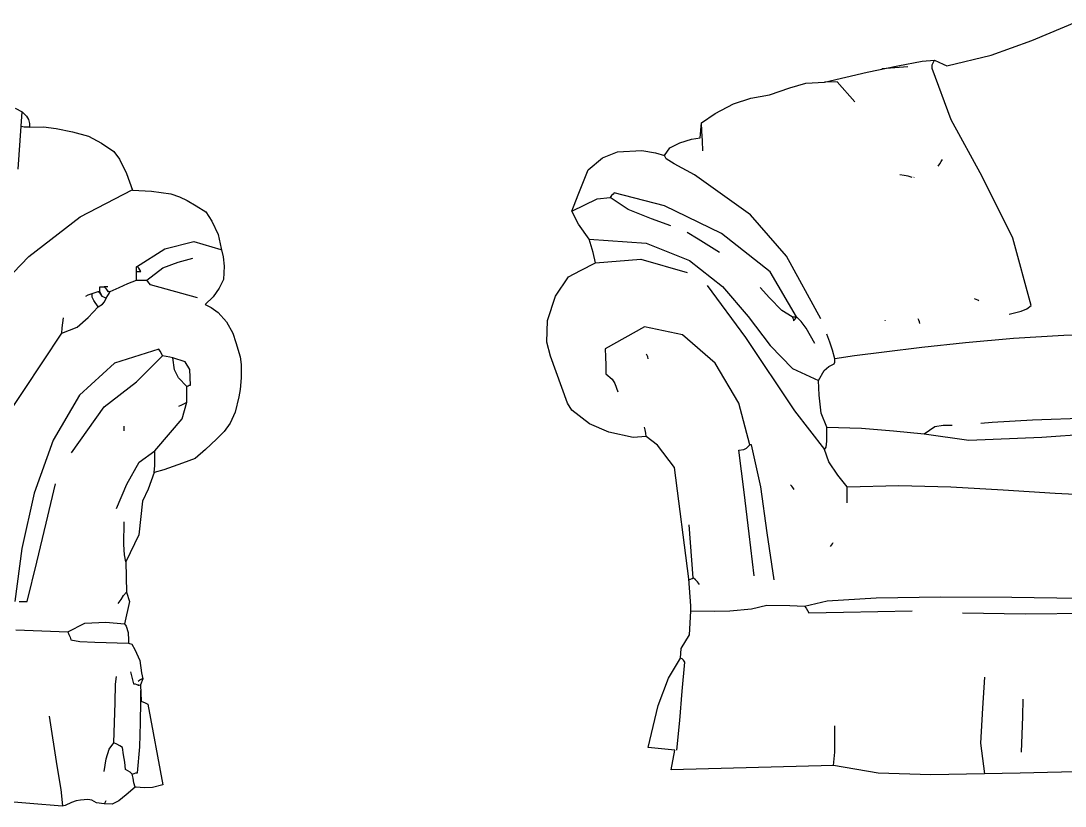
# Model space of a CAD drawing. Header units: millimetres. Extents: x 577 to 2337, y 236 to 943.
# Drawn here: x 752.684 to 753.583, y 706.456 to 707.132 of the extents above; entities that cross this region are included whole.
import ezdxf

# ---------------------------------------------------------------- set-up
doc = ezdxf.new("R2010")
doc.units = ezdxf.units.MM
doc.header["$LTSCALE"] = 0.01
doc.layers.add('06-Furn', color=4, linetype='Continuous')

# ---------------------------------------------------------------- blocks, each defined once
blk = doc.blocks.new('TTT')
at = {"layer": '06-Furn', "color": 17}
for p, q in [((760.03, 633.37848), (760.03593, 633.37532)), ((760.03593, 633.37532), (760.03962, 633.37151)), ((760.03962, 633.37151), (760.04146, 633.36887)), ((760.04146, 633.36887), (760.04212, 633.36532)), ((760.04212, 633.36532), (760.04238, 633.36216)), ((760.04238, 633.36216), (760.05436, 633.3623)), ((760.05436, 633.3623), (760.06516, 633.36098)), ((760.06516, 633.36098), (760.07932, 633.35804)), ((760.07932, 633.35804), (760.09314, 633.35435)), ((760.09314, 633.35435), (760.1042, 633.3483)), ((760.1042, 633.3483), (760.11474, 633.3412)), ((760.11474, 633.3412), (760.11987, 633.33449)), ((760.11987, 633.33449), (760.12566, 633.32225)), ((760.12566, 633.32225), (760.1308, 633.30791)), ((760.1308, 633.30791), (760.14744, 633.30693)), ((760.14744, 633.30693), (760.16403, 633.3047)), ((760.16403, 633.3047), (760.17127, 633.3022)), ((760.17127, 633.3022), (760.17812, 633.29891)), ((760.17812, 633.29891), (760.18589, 633.2943)), ((760.18589, 633.2943), (760.19418, 633.28917)), ((760.19418, 633.28917), (760.19932, 633.28115)), ((760.19932, 633.28115), (760.20474, 633.26963)), ((760.20474, 633.26963), (760.20737, 633.25753)), ((760.20737, 633.25753), (760.20908, 633.25042)), ((760.20908, 633.25042), (760.20987, 633.24227)), ((760.20987, 633.24227), (760.20921, 633.23095)), ((760.20921, 633.23095), (760.20566, 633.22338)), ((760.20566, 633.22338), (760.20052, 633.21601)), ((760.20052, 633.21601), (760.19341, 633.2093)), ((760.19341, 633.2093), (760.19855, 633.20667)), ((760.19855, 633.20667), (760.20474, 633.20246)), ((760.20474, 633.20246), (760.21198, 633.19443)), ((760.21198, 633.19443), (760.21739, 633.18475)), ((760.21739, 633.18475), (760.2199, 633.17646)), ((760.2199, 633.17646), (760.22358, 633.16423)), ((760.22358, 633.16423), (760.22437, 633.15765)), ((760.22437, 633.15765), (760.22464, 633.14614)), ((760.22464, 633.14614), (760.22372, 633.13614)), ((760.2224, 633.12969), (760.21937, 633.11667)), ((760.22372, 633.13614), (760.2224, 633.12969)), ((760.21937, 633.11667), (760.2149, 633.10707)), ((760.2149, 633.10707), (760.20976, 633.09983)), ((760.20329, 633.09331), (760.19381, 633.08436)), ((760.20976, 633.09983), (760.20329, 633.09331)), ((760.19381, 633.08436), (760.18485, 633.0766)), ((760.18485, 633.0766), (760.17406, 633.07252)), ((760.15799, 633.067), (760.1497, 633.06463)), ((760.17406, 633.07252), (760.15799, 633.067)), ((760.1497, 633.06463), (760.14453, 633.05021)), ((760.14453, 633.05021), (760.13953, 633.03982)), ((760.13953, 633.03982), (760.13649, 633.01095)), ((760.13649, 633.01095), (760.1253, 632.98766)), ((760.1253, 632.98766), (760.12571, 632.96144)), ((760.12571, 632.96144), (760.12824, 632.95345)), ((760.12824, 632.95345), (760.12402, 632.93409)), ((760.12402, 632.93409), (760.1255, 632.9322)), ((760.1255, 632.9322), (760.12718, 632.92673)), ((760.12718, 632.92673), (760.12761, 632.91999)), ((760.12761, 632.91999), (760.12739, 632.91747)), ((760.12739, 632.91747), (760.13034, 632.91662)), ((760.13034, 632.91662), (760.13287, 632.912)), ((760.13287, 632.912), (760.13729, 632.90253)), ((760.13729, 632.90253), (760.13877, 632.89201)), ((760.13982, 632.88675), (760.13793, 632.88157)), ((760.13877, 632.89201), (760.13982, 632.88675)), ((760.13793, 632.88157), (760.13835, 632.86747)), ((760.13835, 632.86747), (760.14193, 632.86621)), ((760.14193, 632.86621), (760.14424, 632.86495)), ((760.14424, 632.86495), (760.1571, 632.79539)), ((760.13331, 632.79328), (760.12551, 632.78676)), ((760.13415, 632.79328), (760.13331, 632.79328)), ((760.1411, 632.79286), (760.13415, 632.79328)), ((760.14826, 632.79307), (760.1411, 632.79286)), ((760.1571, 632.79539), (760.14826, 632.79307)), ((760.07034, 632.77708), (760.01232, 632.78171)), ((760.07834, 632.78024), (760.07286, 632.77771)), ((760.08234, 632.78171), (760.07834, 632.78024)), ((760.08613, 632.78234), (760.08234, 632.78171)), ((760.09245, 632.78276), (760.08613, 632.78234)), ((760.09603, 632.78213), (760.09245, 632.78276)), ((760.10003, 632.78003), (760.09603, 632.78213)), ((760.10656, 632.77897), (760.10003, 632.78003)), ((760.1133, 632.77876), (760.10656, 632.77897)), ((760.1192, 632.78171), (760.1133, 632.77876)), ((760.12551, 632.78676), (760.1192, 632.78171)), ((760.07286, 632.77771), (760.07034, 632.77708))]:
    blk.add_line(p, q, dxfattribs=at)
at = {"layer": '06-Furn', "color": 17, "linetype": 'Continuous'}
for p, q in [((760.03259, 633.32607), (760.03593, 633.37532)), ((760.086, 633.28479), (760.13067, 633.3081)), ((760.04177, 633.25076), (760.086, 633.28479)), ((760.13433, 633.24175), (760.15866, 633.25717)), ((760.15866, 633.25717), (760.1838, 633.2637)), ((760.1838, 633.2637), (760.20708, 633.25662)), ((760.00195, 633.20965), (760.04177, 633.25076)), ((760.17025, 633.24569), (760.183, 633.24919)), ((760.13433, 633.24059), (760.13433, 633.24175)), ((760.13551, 633.2416), (760.13433, 633.24175)), ((760.13433, 633.23929), (760.13433, 633.24059)), ((760.13433, 633.23775), (760.13433, 633.23929)), ((760.13433, 633.23775), (760.13575, 633.23775)), ((760.13433, 633.23544), (760.13433, 633.23775)), ((760.13646, 633.24057), (760.13551, 633.2416)), ((760.13575, 633.23775), (760.13693, 633.23775)), ((760.13799, 633.23775), (760.13646, 633.24057)), ((760.13693, 633.23775), (760.13799, 633.23775)), ((760.14323, 633.23031), (760.15703, 633.24105)), ((760.15703, 633.24105), (760.17025, 633.24569)), ((760.12698, 633.22728), (760.13433, 633.23031)), ((760.13433, 633.233), (760.13433, 633.23544)), ((760.13433, 633.23031), (760.13433, 633.233)), ((760.13433, 633.23031), (760.13745, 633.23031)), ((760.13745, 633.23031), (760.14046, 633.23031)), ((760.14046, 633.23031), (760.14323, 633.23031)), ((760.14427, 633.22915), (760.14323, 633.23031)), ((760.14532, 633.22785), (760.14427, 633.22915)), ((760.14637, 633.22631), (760.14532, 633.22785)), ((760.09454, 633.21828), (760.09613, 633.21887)), ((760.09613, 633.21887), (760.09807, 633.21944)), ((760.09632, 633.21578), (760.09613, 633.21887)), ((760.09807, 633.21944), (760.09977, 633.22002)), ((760.09977, 633.22002), (760.10136, 633.22059)), ((760.10136, 633.22059), (760.10188, 633.22059)), ((760.10136, 633.22059), (760.10241, 633.21942)), ((760.10188, 633.22059), (760.10241, 633.22059)), ((760.10241, 633.22059), (760.10293, 633.22059)), ((760.10241, 633.21942), (760.10345, 633.21813)), ((760.10293, 633.22459), (760.10435, 633.22459)), ((760.10293, 633.22343), (760.10293, 633.22459)), ((760.10293, 633.22213), (760.10293, 633.22343)), ((760.10293, 633.22059), (760.10293, 633.22213)), ((760.10345, 633.21942), (760.10293, 633.22059)), ((760.10398, 633.21813), (760.10345, 633.21942)), ((760.10435, 633.22459), (760.10553, 633.22459)), ((760.10553, 633.22459), (760.10659, 633.22459)), ((760.10764, 633.22459), (760.10659, 633.22459)), ((760.10659, 633.22459), (760.10764, 633.22343)), ((760.10869, 633.22459), (760.10764, 633.22459)), ((760.10764, 633.22343), (760.10869, 633.22213)), ((760.10973, 633.22459), (760.10869, 633.22459)), ((760.10869, 633.22213), (760.10973, 633.22059)), ((760.10958, 633.21699), (760.11076, 633.21885)), ((760.10973, 633.22097), (760.10973, 633.22059)), ((760.10973, 633.22097), (760.10973, 633.22097)), ((760.10973, 633.22059), (760.10973, 633.22097)), ((760.10973, 633.22059), (760.11063, 633.22059)), ((760.11063, 633.22059), (760.11128, 633.22059)), ((760.11076, 633.21885), (760.11183, 633.22059)), ((760.11128, 633.22059), (760.11183, 633.22059)), ((760.11183, 633.22059), (760.11952, 633.224)), ((760.11952, 633.224), (760.12698, 633.22728)), ((760.18692, 633.21521), (760.14637, 633.22631)), ((760.09089, 633.21658), (760.09283, 633.21756)), ((760.09283, 633.21756), (760.09454, 633.21828)), ((760.09768, 633.21281), (760.09632, 633.21578)), ((760.10136, 633.20743), (760.09768, 633.21281)), ((760.10345, 633.21813), (760.1045, 633.21658)), ((760.1045, 633.21658), (760.10398, 633.21813)), ((760.1045, 633.21658), (760.10592, 633.21601)), ((760.1051, 633.20961), (760.10687, 633.21154)), ((760.10592, 633.21601), (760.1071, 633.21544)), ((760.10687, 633.21154), (760.10816, 633.21487)), ((760.1071, 633.21544), (760.10816, 633.21487)), ((760.10816, 633.21487), (760.10958, 633.21699)), ((760.09264, 633.19807), (760.10136, 633.20743)), ((760.10136, 633.20743), (760.1051, 633.20961)), ((760.07048, 633.18911), (760.07101, 633.19353)), ((760.07101, 633.19353), (760.07153, 633.19771)), ((760.08322, 633.18972), (760.09264, 633.19807)), ((760.05372, 633.15993), (760.06996, 633.18455)), ((760.06996, 633.18455), (760.08322, 633.18972)), ((760.06996, 633.18455), (760.07048, 633.18911)), ((760.15369, 633.17082), (760.11543, 633.15889)), ((760.13427, 633.14256), (760.15683, 633.1651)), ((760.15474, 633.16909), (760.15369, 633.17082)), ((760.15579, 633.16722), (760.15474, 633.16909)), ((760.15683, 633.1651), (760.15579, 633.16722)), ((760.15996, 633.16453), (760.15683, 633.1651)), ((760.03736, 633.13519), (760.05372, 633.15993)), ((760.11543, 633.15889), (760.08537, 633.13125)), ((760.16296, 633.16396), (760.15996, 633.16453)), ((760.16573, 633.16339), (760.16296, 633.16396)), ((760.16711, 633.15294), (760.16573, 633.16339)), ((760.17618, 633.15998), (760.16573, 633.16339)), ((760.18023, 633.15326), (760.17618, 633.15998)), ((760.17046, 633.14619), (760.16711, 633.15294)), ((760.18091, 633.13994), (760.18023, 633.15326)), ((760.10648, 633.12129), (760.13427, 633.14256)), ((760.17777, 633.13879), (760.17046, 633.14619)), ((760.17777, 633.13879), (760.17881, 633.13934)), ((760.17777, 633.13422), (760.17777, 633.13879)), ((760.17881, 633.13934), (760.17986, 633.13977)), ((760.17986, 633.13977), (760.18091, 633.13994)), ((760.02077, 633.11019), (760.03736, 633.13519)), ((760.08537, 633.13125), (760.06263, 633.09239)), ((760.17777, 633.12964), (760.17777, 633.13422)), ((760.17777, 633.12506), (760.17777, 633.12964)), ((760.07833, 633.08159), (760.10648, 633.12129)), ((760.17096, 633.12163), (760.17343, 633.12278)), ((760.17343, 633.12278), (760.17566, 633.12392)), ((760.1736, 633.11093), (760.17777, 633.12506)), ((760.17566, 633.12392), (760.17777, 633.12506)), ((760.16362, 633.09896), (760.1736, 633.11093)), ((760.12386, 633.10331), (760.12386, 633.10447)), ((760.12386, 633.10201), (760.12386, 633.10331)), ((760.12386, 633.10047), (760.12386, 633.10201)), ((760.15003, 633.08331), (760.16362, 633.09896)), ((760.06263, 633.09239), (760.04635, 633.04681)), ((760.13672, 633.07346), (760.15003, 633.08331)), ((760.15003, 633.07702), (760.15003, 633.08331)), ((760.15003, 633.07072), (760.15003, 633.07702)), ((760.12619, 633.05445), (760.13672, 633.07346)), ((760.1497, 633.06463), (760.15003, 633.07072)), ((760.05672, 633.02096), (760.06473, 633.05471)), ((760.11706, 633.03354), (760.12619, 633.05445)), ((760.04635, 633.04681), (760.03565, 632.999)), ((760.04848, 632.98721), (760.05672, 633.02096)), ((760.12357, 633.00253), (760.12386, 633.0221)), ((760.03565, 632.999), (760.02966, 632.95346)), ((760.12398, 632.99363), (760.12357, 633.00253)), ((760.04013, 632.95346), (760.04848, 632.98721)), ((760.1253, 632.98766), (760.12398, 632.99363)), ((760.12109, 632.95516), (760.12332, 632.95844)), ((760.12332, 632.95844), (760.12571, 632.96144)), ((760.03331, 632.95346), (760.03683, 632.95346)), ((760.03683, 632.95346), (760.04013, 632.95346)), ((760.11863, 632.95175), (760.12109, 632.95516)), ((760.07519, 632.92715), (760.09002, 632.93467)), ((760.09002, 632.93467), (760.10799, 632.93546)), ((760.10799, 632.93546), (760.12402, 632.93409)), ((760.03046, 632.9289), (760.07519, 632.92715)), ((760.07519, 632.92715), (760.07622, 632.92486)), ((760.07622, 632.92486), (760.07713, 632.92258)), ((760.07713, 632.92258), (760.07781, 632.92029)), ((760.07781, 632.92029), (760.08558, 632.91904)), ((760.08558, 632.91904), (760.09847, 632.9183)), ((760.09847, 632.9183), (760.12739, 632.91747)), ((760.11629, 632.88226), (760.11706, 632.88883)), ((760.1291, 632.89283), (760.13012, 632.8894)), ((760.13012, 632.8894), (760.13104, 632.88597)), ((760.13732, 632.8858), (760.1385, 632.88652)), ((760.1385, 632.88652), (760.13956, 632.88711)), ((760.11609, 632.86641), (760.11629, 632.88226)), ((760.13104, 632.88597), (760.13171, 632.88254)), ((760.13171, 632.88254), (760.13326, 632.88237)), ((760.13326, 632.88237), (760.1347, 632.88194)), ((760.1347, 632.88194), (760.1359, 632.88139)), ((760.1359, 632.88482), (760.13732, 632.8858)), ((760.1359, 632.88177), (760.1359, 632.88139)), ((760.1359, 632.88177), (760.1359, 632.88177)), ((760.1359, 632.88139), (760.1359, 632.88177)), ((760.1359, 632.88139), (760.13679, 632.88139)), ((760.13679, 632.88139), (760.13793, 632.88157)), ((760.13799, 632.87224), (760.13799, 632.87682)), ((760.13799, 632.86766), (760.13799, 632.87224)), ((760.11497, 632.83163), (760.11609, 632.86641)), ((760.1379, 632.84872), (760.13799, 632.86766)), ((760.06597, 632.81186), (760.05949, 632.85451)), ((760.13722, 632.82826), (760.1379, 632.84872)), ((760.1083, 632.81786), (760.11082, 632.82614)), ((760.11082, 632.82614), (760.11497, 632.83163)), ((760.11756, 632.83046), (760.11497, 632.83163)), ((760.12005, 632.82917), (760.11756, 632.83046)), ((760.12229, 632.82762), (760.12005, 632.82917)), ((760.12332, 632.82133), (760.12229, 632.82762)), ((760.13538, 632.80589), (760.13722, 632.82826)), ((760.10659, 632.80703), (760.1083, 632.81786)), ((760.12423, 632.81504), (760.12332, 632.82133)), ((760.12491, 632.80875), (760.12423, 632.81504)), ((760.06942, 632.79133), (760.06597, 632.81186)), ((760.12698, 632.80758), (760.12491, 632.80875)), ((760.12894, 632.80629), (760.12698, 632.80758)), ((760.13067, 632.80474), (760.12894, 632.80629)), ((760.13067, 632.80474), (760.13224, 632.8053)), ((760.13224, 632.8053), (760.13381, 632.80572)), ((760.13381, 632.80572), (760.13538, 632.80589)), ((760.13156, 632.80114), (760.13067, 632.80474)), ((760.13222, 632.79729), (760.13156, 632.80114)), ((760.13331, 632.79328), (760.13222, 632.79729)), ((760.07101, 632.77725), (760.06942, 632.79133)), ((760.10684, 632.77897), (760.10712, 632.77958)), ((760.10712, 632.77958), (760.10764, 632.78072)), ((760.10764, 632.78072), (760.10816, 632.78186))]:
    blk.add_line(p, q, dxfattribs=at)
at = {"layer": '06-Furn', "color": 17}
blk.add_spline([(760.04238, 633.36216), (760.03959, 633.36204), (760.03548, 633.3626)], degree=3, dxfattribs=at)
blk = doc.blocks.new('UUU')
at = {"layer": '06-Furn', "color": 17}
for p, q in [((759.11104, 632.37802), (759.15148, 632.39479)), ((759.07604, 632.36526), (759.11104, 632.37802)), ((759.03787, 632.35619), (759.07604, 632.36526)), ((758.96928, 632.35051), (758.99577, 632.35595)), ((758.99577, 632.35595), (759.01658, 632.35997)), ((759.01658, 632.35997), (759.02723, 632.36091)), ((759.02723, 632.36091), (759.03479, 632.3576)), ((759.03479, 632.3576), (759.03787, 632.35619)), ((758.9327, 632.34196), (758.96928, 632.35051)), ((758.90261, 632.33717), (758.91646, 632.34116)), ((758.91646, 632.34116), (758.9327, 632.34196)), ((758.86906, 632.32812), (758.8853, 632.33105)), ((758.8853, 632.33105), (758.90261, 632.33717)), ((758.83843, 632.31509), (758.85415, 632.32333)), ((758.85415, 632.32333), (758.86906, 632.32812)), ((758.82672, 632.30684), (758.83843, 632.31509)), ((758.82565, 632.29407), (758.82672, 632.30684)), ((758.80808, 632.28981), (758.81793, 632.293)), ((758.81793, 632.293), (758.82565, 632.29407)), ((758.79469, 632.2788), (758.79929, 632.28529)), ((758.79929, 632.28529), (758.80808, 632.28981)), ((758.72894, 632.26641), (758.74134, 632.27665)), ((758.74134, 632.27665), (758.75427, 632.28203)), ((758.75427, 632.28203), (758.77529, 632.28311)), ((758.77529, 632.28311), (758.78714, 632.28095)), ((758.78714, 632.28095), (758.79469, 632.2788)), ((758.72032, 632.24488), (758.72894, 632.26641)), ((758.71493, 632.23088), (758.72032, 632.24488)), ((758.72086, 632.21957), (758.71493, 632.23088)), ((758.73002, 632.20665), (758.72086, 632.21957)), ((758.73325, 632.19534), (758.73002, 632.20665)), ((758.73541, 632.18619), (758.73325, 632.19534)), ((758.72248, 632.17973), (758.73541, 632.18619)), ((758.71223, 632.17435), (758.72248, 632.17973)), ((758.70092, 632.15765), (758.71223, 632.17435)), ((758.69392, 632.13666), (758.70092, 632.15765)), ((758.69338, 632.11781), (758.69392, 632.13666)), ((758.69661, 632.10596), (758.69338, 632.11781)), ((758.71122, 632.06527), (758.69661, 632.10596)), ((758.715, 632.05934), (758.71122, 632.06527)), ((758.73008, 632.0475), (758.715, 632.05934)), ((758.74679, 632.0405), (758.73008, 632.0475)), ((758.76781, 632.03565), (758.74679, 632.0405)), ((758.77912, 632.03673), (758.76781, 632.03565)), ((758.78882, 632.02919), (758.77912, 632.03673)), ((758.80337, 632.00981), (758.78882, 632.02919)), ((758.81577, 631.91397), (758.80337, 632.00981)), ((758.81738, 631.89082), (758.81577, 631.91397)), ((758.81759, 631.88629), (758.81738, 631.89082)), ((758.8163, 631.8657), (758.81759, 631.88629)), ((758.80906, 631.85405), (758.8163, 631.8657)), ((758.80853, 631.84551), (758.80906, 631.85405)), ((758.79837, 631.82841), (758.80853, 631.84551)), ((758.78928, 631.80491), (758.79837, 631.82841)), ((758.78073, 631.7686), (758.78928, 631.80491)), ((758.80372, 631.76646), (758.78073, 631.7686)), ((758.80051, 631.74937), (758.80372, 631.76646)), ((758.94027, 631.75308), (758.80051, 631.74937)), ((758.97876, 631.74667), (758.94027, 631.75308)), ((759.0242, 631.74507), (758.97876, 631.74667)), ((759.10118, 631.74667), (759.0242, 631.74507)), ((759.16586, 631.74827), (759.10118, 631.74667))]:
    blk.add_line(p, q, dxfattribs=at)
at = {"layer": '06-Furn', "color": 17, "linetype": 'Continuous'}
for p, q in [((759.02524, 632.35695), (759.02723, 632.36091)), ((759.02524, 632.35369), (759.02524, 632.35695)), ((758.9818, 632.35369), (758.9895, 632.35426)), ((758.9895, 632.35426), (758.99696, 632.35483)), ((758.99696, 632.35483), (759.0043, 632.3554)), ((759.04151, 632.30947), (759.02524, 632.35369)), ((758.94354, 632.3422), (758.9327, 632.34196)), ((758.95877, 632.32509), (758.94354, 632.3422)), ((758.82689, 632.29975), (758.82672, 632.30684)), ((759.06828, 632.26081), (759.04151, 632.30947)), ((758.82742, 632.29132), (758.82689, 632.29975)), ((758.82794, 632.28276), (758.82742, 632.29132)), ((758.79615, 632.27602), (758.79469, 632.2788)), ((758.80321, 632.27157), (758.79615, 632.27602)), ((759.03307, 632.27358), (759.03414, 632.27532)), ((758.82061, 632.26217), (758.80321, 632.27157)), ((759.03047, 632.2696), (759.03189, 632.27172)), ((759.03189, 632.27172), (759.03307, 632.27358)), ((758.86884, 632.22757), (758.82061, 632.26217)), ((759.00115, 632.26157), (758.9975, 632.26217)), ((759.00467, 632.26085), (759.00115, 632.26157)), ((759.00797, 632.25988), (759.00467, 632.26085)), ((759.00954, 632.25988), (759.00989, 632.26026)), ((759.00989, 632.26026), (759.00954, 632.25988)), ((759.09486, 632.20753), (759.06828, 632.26081)), ((758.71493, 632.23088), (758.73688, 632.24157)), ((758.73688, 632.24157), (758.74787, 632.24272)), ((758.74928, 632.24426), (758.74787, 632.24272)), ((758.76365, 632.23215), (758.74787, 632.24272)), ((758.75047, 632.24556), (758.74928, 632.24426)), ((758.75153, 632.24672), (758.75047, 632.24556)), ((758.7949, 632.23548), (758.75153, 632.24672)), ((758.78373, 632.22412), (758.76365, 632.23215)), ((758.84377, 632.21169), (758.7949, 632.23548)), ((758.8002, 632.21812), (758.78373, 632.22412)), ((758.89973, 632.19208), (758.86884, 632.22757)), ((758.82373, 632.20668), (758.81433, 632.2124)), ((758.88577, 632.17867), (758.84377, 632.21169)), ((758.73, 632.20668), (758.77896, 632.20335)), ((758.77896, 632.20335), (758.81646, 632.18833)), ((758.83302, 632.20096), (758.82373, 632.20668)), ((759.11054, 632.14948), (759.09486, 632.20753)), ((758.84207, 632.19524), (758.83302, 632.20096)), ((758.73541, 632.18619), (758.77446, 632.18944)), ((758.77446, 632.18944), (758.81433, 632.17808)), ((758.81646, 632.18833), (758.84466, 632.16581)), ((758.92947, 632.13804), (758.89973, 632.19208)), ((758.90853, 632.13976), (758.88577, 632.17867)), ((758.8316, 632.16664), (758.86442, 632.12188)), ((758.84466, 632.16581), (758.86672, 632.14)), ((758.88514, 632.15611), (758.87713, 632.16493)), ((758.89582, 632.14514), (758.88514, 632.15611)), ((759.06329, 632.15463), (759.06187, 632.1552)), ((759.06447, 632.15406), (759.06329, 632.15463)), ((759.06554, 632.15349), (759.06447, 632.15406)), ((759.10671, 632.14654), (759.11054, 632.14948)), ((758.86672, 632.14), (758.88576, 632.1151)), ((758.90487, 632.13976), (758.89582, 632.14514)), ((758.90487, 632.13976), (758.90537, 632.13861)), ((758.90487, 632.13976), (758.90629, 632.13976)), ((758.90629, 632.13976), (758.90747, 632.13976)), ((758.90747, 632.13976), (758.90853, 632.13976)), ((758.90786, 632.13861), (758.90853, 632.13976)), ((758.9126, 632.13586), (758.90853, 632.13976)), ((759.0917, 632.14205), (759.10182, 632.14461)), ((759.10182, 632.14461), (759.10671, 632.14654)), ((758.77769, 632.13113), (758.74368, 632.1123)), ((758.81036, 632.12429), (758.77769, 632.13113)), ((758.90537, 632.13861), (758.90576, 632.13747)), ((758.90576, 632.13747), (758.90592, 632.13633)), ((758.90592, 632.13633), (758.90694, 632.13747)), ((758.90694, 632.13747), (758.90786, 632.13861)), ((758.91667, 632.12993), (758.9126, 632.13586)), ((758.98494, 632.13633), (758.98494, 632.13671)), ((758.98494, 632.13671), (758.98494, 632.13633)), ((759.01373, 632.13688), (759.0132, 632.13804)), ((759.01425, 632.13558), (759.01373, 632.13688)), ((759.01477, 632.13404), (759.01425, 632.13558)), ((758.83849, 632.09974), (758.81036, 632.12429)), ((758.86442, 632.12188), (758.90677, 632.05868)), ((758.92423, 632.11688), (758.91667, 632.12993)), ((758.93716, 632.118), (758.9347, 632.12489)), ((759.13878, 632.12382), (759.09546, 632.12107)), ((759.18237, 632.12517), (759.13878, 632.12382)), ((758.88576, 632.1151), (758.90493, 632.09532)), ((758.93939, 632.11099), (758.93716, 632.118)), ((759.01634, 632.11337), (758.98388, 632.1094)), ((759.05409, 632.11742), (759.01634, 632.11337)), ((759.09546, 632.12107), (759.05409, 632.11742)), ((758.74368, 632.1123), (758.74405, 632.10527)), ((758.74405, 632.10527), (758.74419, 632.09798)), ((758.77979, 632.10656), (758.77927, 632.10773)), ((758.78032, 632.10527), (758.77979, 632.10656)), ((758.78084, 632.10372), (758.78032, 632.10527)), ((758.9415, 632.10372), (758.93939, 632.11099)), ((758.95838, 632.10602), (758.9415, 632.10372)), ((758.98388, 632.1094), (758.95838, 632.10602)), ((758.74419, 632.09798), (758.7442, 632.09057)), ((758.85885, 632.06544), (758.83849, 632.09974)), ((758.90493, 632.09532), (758.92737, 632.08485)), ((758.93218, 632.09351), (758.93617, 632.09696)), ((758.93617, 632.09696), (758.94098, 632.09915)), ((758.94098, 632.09915), (758.94135, 632.10084)), ((758.94135, 632.10084), (758.94148, 632.10241)), ((758.94148, 632.10241), (758.9415, 632.10372)), ((758.7442, 632.09057), (758.74959, 632.08593)), ((758.74959, 632.08593), (758.75207, 632.08243)), ((758.92737, 632.08485), (758.93218, 632.09351)), ((758.75207, 632.08243), (758.75467, 632.07512)), ((758.92811, 632.07218), (758.92737, 632.08485)), ((758.92978, 632.05671), (758.92811, 632.07218)), ((758.86824, 632.02936), (758.85885, 632.06544)), ((758.90677, 632.05868), (758.93261, 632.02536)), ((758.9347, 632.04481), (758.92978, 632.05671)), ((759.07701, 632.04896), (759.1118, 632.05095)), ((759.1118, 632.05095), (759.19951, 632.05396)), ((758.77822, 632.04235), (758.7777, 632.04481)), ((758.77875, 632.03964), (758.77822, 632.04235)), ((758.93462, 632.03265), (758.9347, 632.04481)), ((758.9347, 632.04481), (758.96455, 632.04383)), ((758.96455, 632.04383), (758.99207, 632.04159)), ((758.99207, 632.04159), (759.01844, 632.03909)), ((759.01844, 632.03909), (759.0277, 632.04521)), ((759.0277, 632.04521), (759.03464, 632.0465)), ((759.03464, 632.0465), (759.04251, 632.04652)), ((759.06711, 632.04824), (759.07701, 632.04896)), ((758.77912, 632.03673), (758.77875, 632.03964)), ((758.93408, 632.0276), (758.93462, 632.03265)), ((759.01844, 632.03909), (759.05687, 632.03362)), ((759.05687, 632.03362), (759.11973, 632.03616)), ((759.11973, 632.03616), (759.16131, 632.03909)), ((758.85882, 632.02479), (758.863, 632.02534)), ((758.86337, 631.98875), (758.85882, 632.02479)), ((758.863, 632.02534), (758.86545, 632.02652)), ((758.86545, 632.02652), (758.86824, 632.02936)), ((758.86876, 632.02936), (758.86824, 632.02936)), ((758.86928, 632.02936), (758.86876, 632.02936)), ((758.86981, 632.02936), (758.86928, 632.02936)), ((758.87773, 631.99328), (758.86981, 632.02936)), ((758.93261, 632.02536), (758.93408, 632.0276)), ((758.93623, 632.01489), (758.93261, 632.02536)), ((758.94416, 632.00341), (758.93623, 632.01489)), ((758.95197, 631.99333), (758.94416, 632.00341)), ((758.86769, 631.95271), (758.86337, 631.98875)), ((758.88334, 631.95352), (758.87773, 631.99328)), ((758.90435, 631.99388), (758.9033, 631.99504)), ((758.90539, 631.99258), (758.90435, 631.99388)), ((758.90644, 631.99104), (758.90539, 631.99258)), ((758.95197, 631.99333), (758.99646, 631.99438)), ((758.95197, 631.98875), (758.95197, 631.99333)), ((758.95197, 631.98417), (758.95197, 631.98875)), ((758.99646, 631.99438), (759.04137, 631.99324)), ((759.04137, 631.99324), (759.08642, 631.99077)), ((759.08642, 631.99077), (759.13132, 631.98787)), ((759.13132, 631.98787), (759.17579, 631.98541)), ((758.95197, 631.9796), (758.95197, 631.98417)), ((758.81957, 631.91496), (758.8161, 631.96066)), ((758.8719, 631.91668), (758.86769, 631.95271)), ((758.88917, 631.91325), (758.88334, 631.95352)), ((758.93784, 631.94185), (758.93873, 631.94299)), ((758.93873, 631.94299), (758.93939, 631.94413)), ((758.93939, 631.94413), (758.93993, 631.94528)), ((758.8185, 631.91439), (758.81957, 631.91496)), ((758.8215, 631.91323), (758.81957, 631.91496)), ((758.8159, 631.91325), (758.81732, 631.91382)), ((758.81732, 631.91382), (758.8185, 631.91439)), ((758.82321, 631.91136), (758.8215, 631.91323)), ((758.8248, 631.90924), (758.82321, 631.91136)), ((758.93497, 631.89519), (758.97696, 631.89775)), ((758.97696, 631.89775), (759.0328, 631.89862)), ((759.0328, 631.89862), (759.09396, 631.89834)), ((759.09396, 631.89834), (759.15191, 631.89745)), ((758.85112, 631.88649), (758.86981, 631.88808)), ((758.86981, 631.88808), (758.88289, 631.89121)), ((758.88289, 631.89121), (758.9026, 631.89104)), ((758.9026, 631.89104), (758.91534, 631.89037)), ((758.91534, 631.89037), (758.93497, 631.89519)), ((758.91534, 631.89037), (758.91675, 631.88863)), ((758.91675, 631.88863), (758.91793, 631.88676)), ((758.81747, 631.88636), (758.83755, 631.88604)), ((758.83755, 631.88604), (758.85112, 631.88649)), ((758.91793, 631.88676), (758.919, 631.88465)), ((758.919, 631.88465), (758.94881, 631.88522)), ((758.94881, 631.88522), (758.97851, 631.88579)), ((758.97851, 631.88579), (759.00797, 631.88636)), ((759.05141, 631.88465), (759.10537, 631.88397)), ((759.10537, 631.88397), (759.18096, 631.88456)), ((758.81015, 631.84516), (758.80853, 631.84551)), ((758.81119, 631.84386), (758.81015, 631.84516)), ((758.81224, 631.84232), (758.81119, 631.84386)), ((758.81013, 631.81713), (758.81224, 631.84232)), ((759.06902, 631.80266), (759.07077, 631.82916)), ((758.8079, 631.79181), (758.81013, 631.81713)), ((759.10322, 631.79525), (759.10374, 631.81029)), ((759.06728, 631.77234), (759.06902, 631.80266)), ((758.80544, 631.76624), (758.8079, 631.79181)), ((759.10269, 631.77995), (759.10322, 631.79525)), ((758.9415, 631.77597), (758.9415, 631.78741)), ((758.9415, 631.76453), (758.9415, 631.77597)), ((759.07065, 631.74603), (759.06728, 631.77234)), ((759.10217, 631.76453), (759.10269, 631.77995)), ((758.94027, 631.75308), (758.9415, 631.76453))]:
    blk.add_line(p, q, dxfattribs=at)

msp = doc.modelspace()

# ---------------------------------------------------------------- block references
at = {"layer": '06-Furn', "color": 241}
for name, p in [('UUU', (-5.55689, 74.73756)), ('TTT', (-7.35114, 73.67863))]:
    msp.add_blockref(name, p, dxfattribs=at)

doc.saveas('drawing.dxf')
